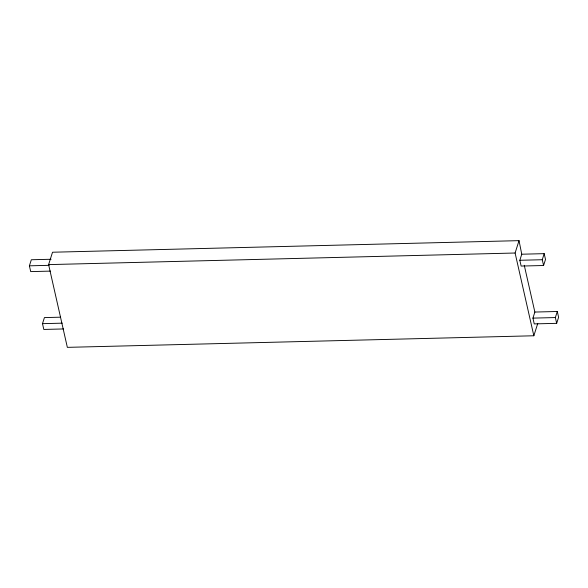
<?xml version="1.0" encoding="UTF-8"?>
<svg xmlns="http://www.w3.org/2000/svg" width="588" height="588" viewBox="0 0 588 588"><rect width="100%" height="100%" fill="white"/><g stroke="black" fill="none" stroke-linecap="round" stroke-linejoin="round"><path stroke-width="0.88" d="M50.45 271.112L30.708 271.605L29.4 265.82L31.326 259.749L51.068 259.257M537.77 323.393L533.845 335.77L67.348 347.354L48.606 264.607L52.53 252.23L519.028 240.646L521.754 254.214L519.829 260.278L521.144 266.063L543.577 265.511L545.502 259.44L544.187 253.656L521.754 254.214M63.555 328.949L43.813 329.442L42.498 323.657L44.423 317.586L60.579 317.189M533.845 335.77L515.103 253.016L519.028 240.646M543.577 265.511L542.268 259.727L544.187 253.656M534.86 312.052L557.292 311.493L558.6 317.277L556.674 323.341L534.242 323.9L532.934 318.115L534.86 312.052L524.268 265.291M556.674 323.341L555.366 317.564L557.292 311.493M48.606 264.607L515.103 253.016M29.4 265.82L49.142 265.328M519.829 260.278L542.268 259.727M42.498 323.657L62.24 323.165M532.934 318.115L555.366 317.564"/></g></svg>
